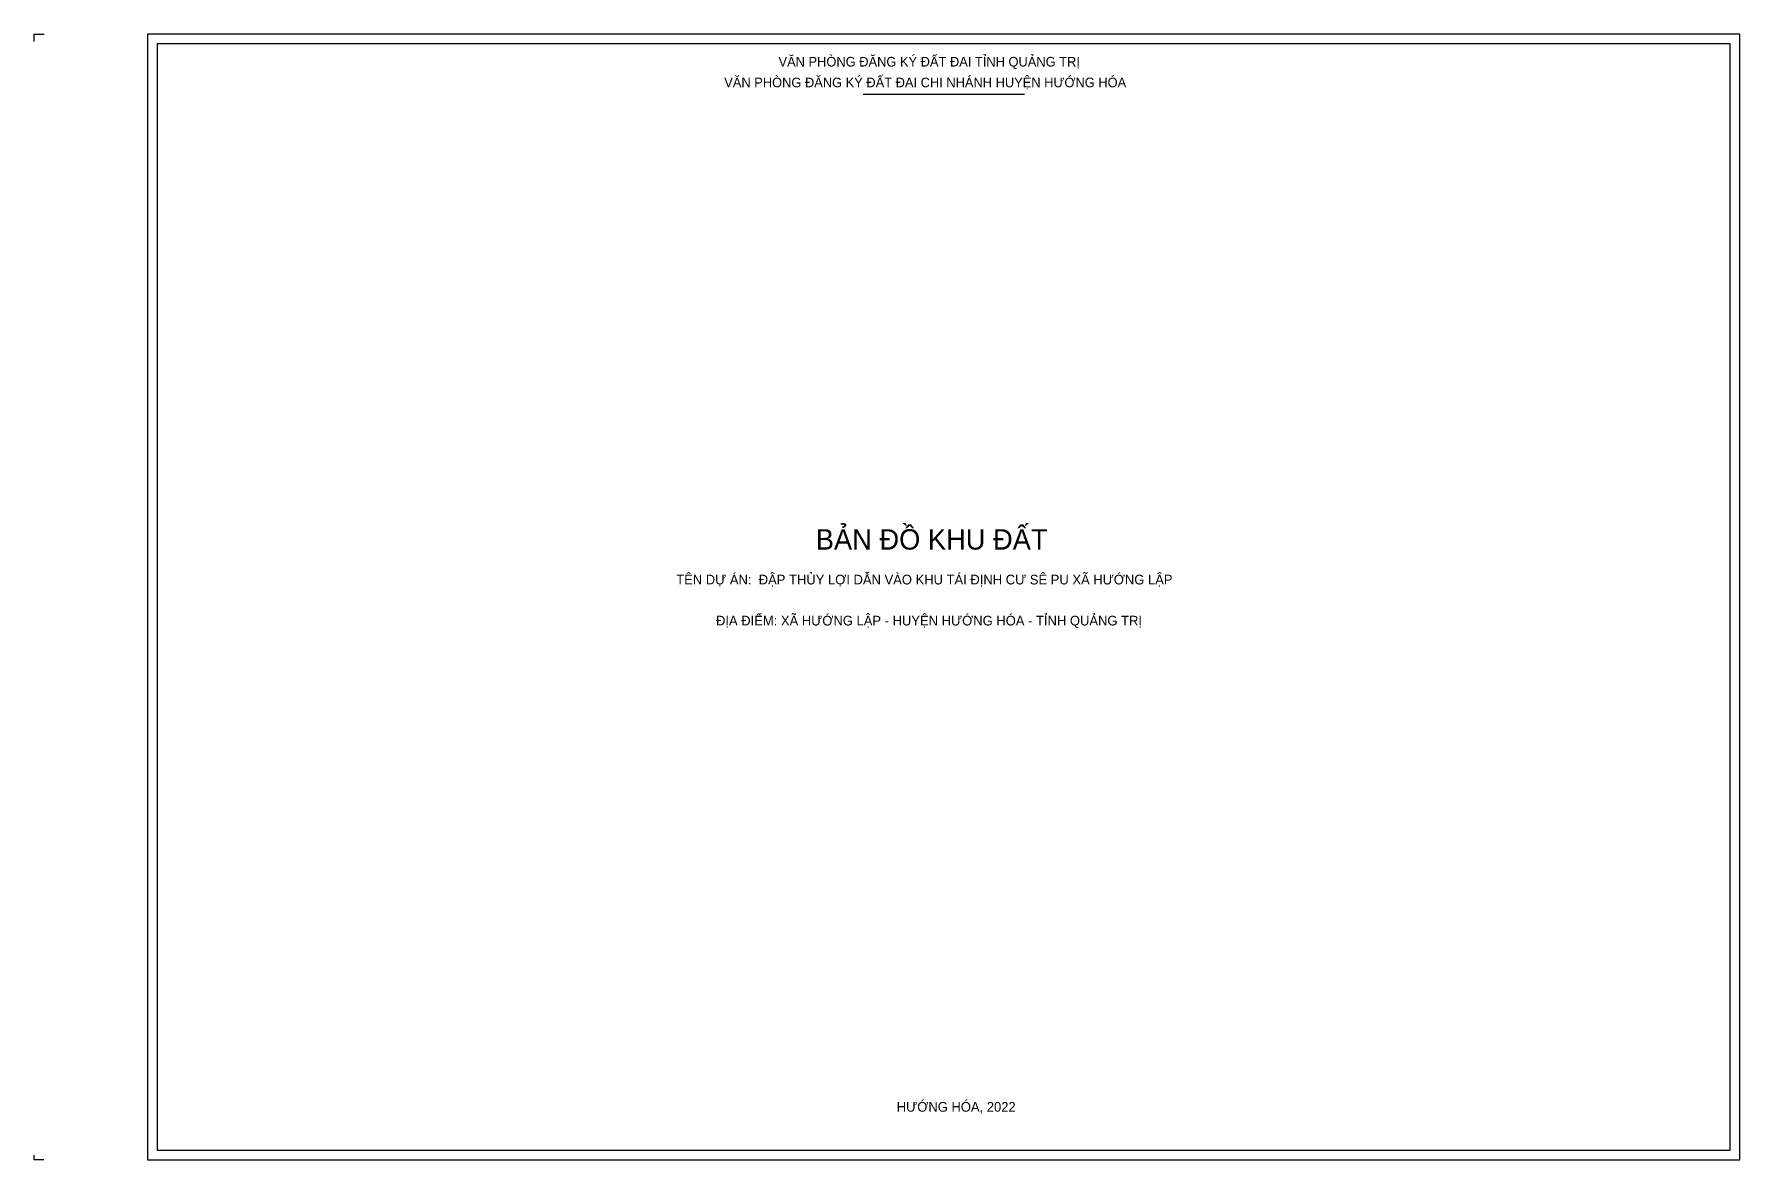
# Model space of a CAD drawing. Extents: x 530372 to 532172, y 1867452 to 1868215.
# Drawn here: x 530371.6 to 530586.8, y 1868073.1 to 1868215.2 of the extents above; entities that cross this region are included whole.
import ezdxf

# ---------------------------------------------------------------- set-up
doc = ezdxf.new("R2010")
doc.units = 0
doc.layers.add('Level 1', color=7, linetype='Continuous')

msp = doc.modelspace()

# ---------------------------------------------------------------- linework, layer by layer
at = {"layer": 'Level 1'}
msp.add_line((530476.17, 1868207.67), (530496.55, 1868207.67), dxfattribs=at)
for points in [[(530371.58, 1868214.28), (530371.58, 1868215.23), (530372.85, 1868215.23)], [(530586.82, 1868215.23), (530385.9, 1868215.23), (530385.9, 1868073.12), (530586.82, 1868073.12), (530586.82, 1868215.23)], [(530585.6, 1868214.01), (530387.11, 1868214.01), (530387.11, 1868074.34), (530585.6, 1868074.34), (530585.6, 1868214.01)], [(530372.82, 1868073.12), (530371.58, 1868073.12), (530371.58, 1868073.73)]]:
    msp.add_lwpolyline(points, dxfattribs=at)

# ---------------------------------------------------------------- texts
for s, height, p in [('VĂN PHÒNG ĐĂNG KÝ ĐẤT ĐAI TỈNH QUẢNG TRỊ', 1.2129, (530465.51, 1868211.14)), ('VĂN PHÒNG ĐĂNG KÝ ĐẤT ĐAI CHI NHÁNH HUYỆN HƯỚNG HÓA', 1.2129, (530458.66, 1868208.52)), ('BẢN ĐỒ KHU ĐẤT', 2.5728, (530470.21, 1868150.16)), ('TÊN DỰ ÁN:  ĐẬP THỦY LỢI DẪN VÀO KHU TÁI ĐỊNH CƯ SÊ PU XÃ HƯỚNG LẬP', 1.2251, (530452.6, 1868145.76)), ('ĐỊA ĐIỂM: XÃ HƯỚNG LẬP - HUYỆN HƯỚNG HÓA - TỈNH QUẢNG TRỊ', 1.2251, (530457.62, 1868140.58)), ('HƯỚNG HÓA, 2022', 1.2251, (530480.43, 1868079.2))]:
    msp.add_text(s, height=height, dxfattribs=at).set_placement(p)

doc.saveas('drawing.dxf')
